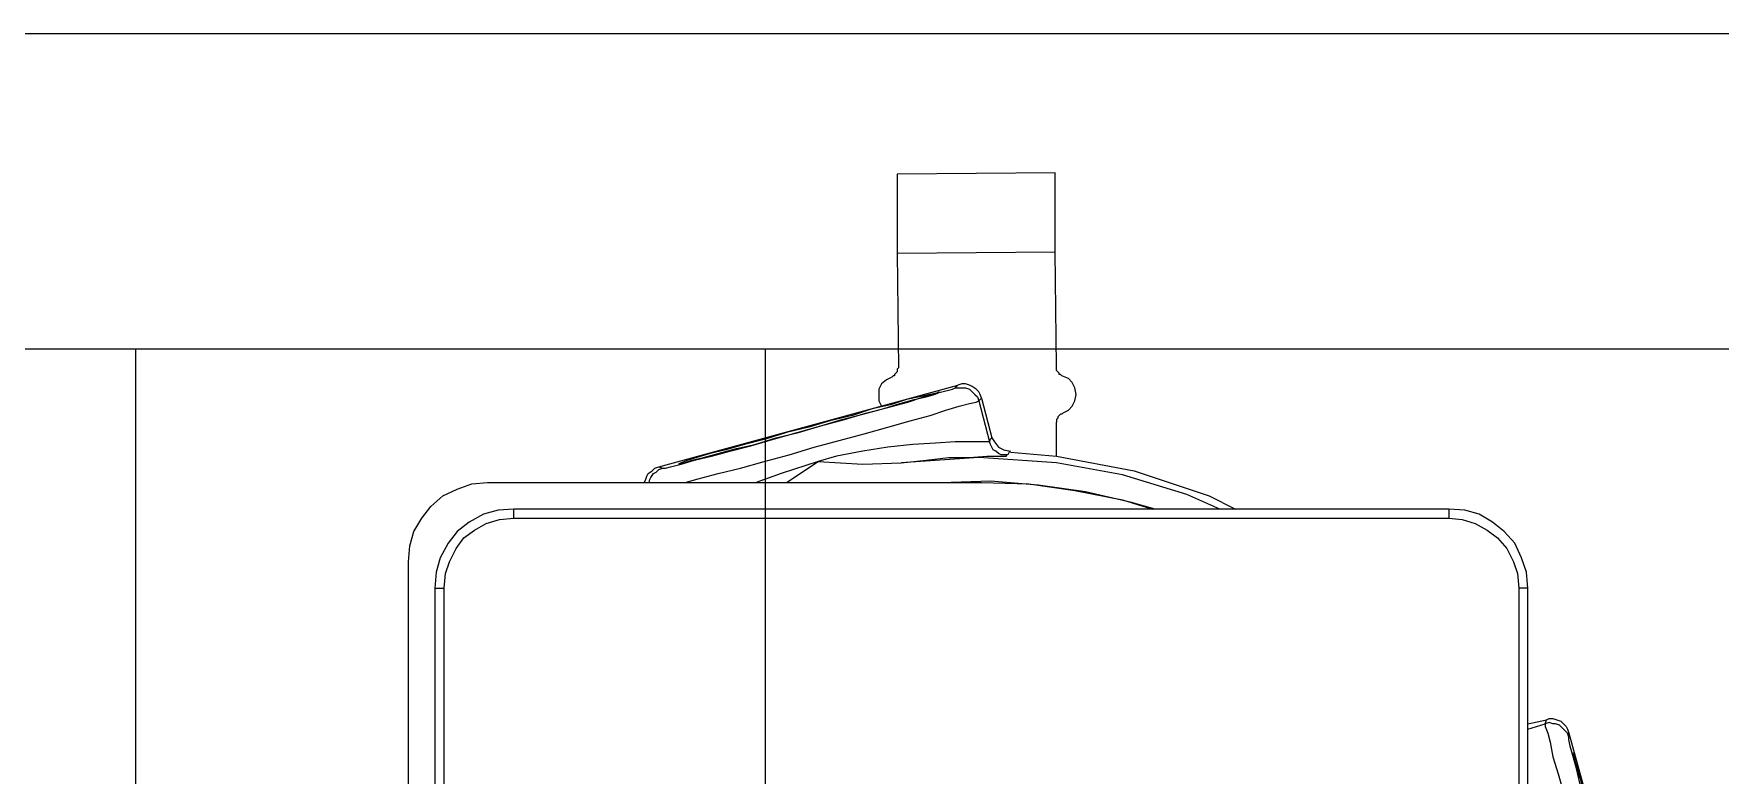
# Model space of a CAD drawing. Header units: inches. Extents: x 4 to 211, y 30 to 478.
# Drawn here: x 56.84 to 62.2, y 371.97 to 374.32 of the extents above; entities that cross this region are included whole.
import ezdxf

# ---------------------------------------------------------------- set-up
doc = ezdxf.new("R2010")
doc.units = ezdxf.units.IN
doc.header["$MEASUREMENT"] = 0
doc.layers.add('CONSTRUCTION', color=3, linetype='Continuous')
doc.layers.add('OBJECT', color=7, linetype='Continuous')

msp = doc.modelspace()

# ---------------------------------------------------------------- linework, layer by layer
at = {"layer": 'CONSTRUCTION'}
for p, q in [((60.08599, 373.87867), (59.5838, 373.87449)), ((59.5838, 373.87449), (59.5838, 373.8703)), ((59.5838, 373.8703), (59.5838, 373.85356)), ((59.5838, 373.85356), (59.5838, 373.83264)), ((60.08599, 373.87449), (60.08599, 373.87867)), ((60.08599, 373.85775), (60.08599, 373.87449)), ((60.08599, 373.83682), (60.08599, 373.85775)), ((59.5838, 373.83264), (59.5838, 373.79916)), ((59.5838, 373.79916), (59.5838, 373.76149)), ((60.08599, 373.80334), (60.08599, 373.83682)), ((60.08599, 373.76568), (60.08599, 373.80334)), ((59.5838, 373.76149), (59.5838, 373.71964)), ((60.08599, 373.72383), (60.08599, 373.76568)), ((59.5838, 373.71964), (59.5838, 373.67361)), ((60.08599, 373.67361), (60.08599, 373.72383)), ((59.5838, 373.67361), (59.5838, 373.62339)), ((59.5838, 373.62339), (60.08599, 373.62758)), ((60.08599, 373.62758), (60.08599, 373.67361)), ((60.09017, 373.26349), (60.08599, 373.62758)), ((59.5838, 373.62339), (59.58799, 373.2593)), ((59.58799, 373.2593), (59.5838, 373.25512)), ((59.5838, 373.25512), (59.5838, 373.25093)), ((60.09017, 373.2593), (60.09017, 373.26349)), ((60.09017, 373.25512), (60.09017, 373.2593)), ((60.09017, 373.25093), (60.09017, 373.25512)), ((58.82633, 372.94544), (59.77631, 373.2049)), ((59.53358, 373.20909), (59.52521, 373.19235)), ((59.55032, 373.22164), (59.53358, 373.20909)), ((59.56706, 373.23001), (59.55032, 373.22164)), ((59.57125, 373.23419), (59.56706, 373.23001)), ((59.57543, 373.23419), (59.57125, 373.23419)), ((59.57962, 373.24256), (59.57543, 373.23838)), ((59.57543, 373.23838), (59.57543, 373.23419)), ((59.5838, 373.24675), (59.57962, 373.24256)), ((59.5838, 373.25093), (59.5838, 373.24675)), ((59.77631, 373.2049), (59.76794, 373.19653)), ((59.78886, 373.20909), (59.77631, 373.2049)), ((59.80142, 373.20909), (59.78886, 373.20909)), ((59.81397, 373.2049), (59.80142, 373.20909)), ((59.82234, 373.20072), (59.81397, 373.2049)), ((59.8349, 373.19235), (59.82234, 373.20072)), ((60.09436, 373.24675), (60.09017, 373.25093)), ((60.09854, 373.24256), (60.09436, 373.24675)), ((60.09854, 373.23838), (60.09854, 373.24256)), ((60.10273, 373.23838), (60.09854, 373.23838)), ((60.10691, 373.23419), (60.10273, 373.23838)), ((60.12784, 373.22582), (60.10691, 373.23419)), ((60.14039, 373.21327), (60.12784, 373.22582)), ((60.14876, 373.19653), (60.14039, 373.21327)), ((59.52521, 373.19235), (59.52521, 373.17142)), ((59.52521, 373.17142), (59.52521, 373.15468)), ((59.52521, 373.15468), (59.53358, 373.13794)), ((59.53777, 373.12957), (59.59217, 373.14631)), ((59.55451, 373.13376), (59.61728, 373.1505)), ((59.61309, 373.15887), (59.56288, 373.14213)), ((59.59217, 373.14631), (59.6382, 373.15887)), ((59.65494, 373.16724), (59.61309, 373.15887)), ((59.61728, 373.1505), (59.6675, 373.16724)), ((59.6382, 373.15887), (59.67587, 373.16724)), ((59.68842, 373.17561), (59.65494, 373.16724)), ((59.6675, 373.16724), (59.70935, 373.17979)), ((59.67587, 373.16724), (59.70098, 373.17561)), ((59.70935, 373.17979), (59.68842, 373.17561)), ((59.70098, 373.17561), (59.71353, 373.17979)), ((59.70935, 373.17979), (59.74283, 373.18816)), ((59.71772, 373.18398), (59.70935, 373.17979)), ((59.71353, 373.17979), (59.71772, 373.18398)), ((59.74283, 373.18816), (59.75957, 373.19235)), ((59.75957, 373.19235), (59.76794, 373.19653)), ((59.76794, 373.19653), (59.78049, 373.19653)), ((59.78049, 373.19653), (59.79305, 373.19653)), ((59.78049, 373.13794), (59.81397, 373.14631)), ((59.79305, 373.19653), (59.80142, 373.19653)), ((59.80142, 373.19653), (59.81397, 373.19235)), ((59.81397, 373.19235), (59.82234, 373.18398)), ((59.81397, 373.14631), (59.8349, 373.1505)), ((59.82234, 373.18398), (59.83071, 373.17561)), ((59.83071, 373.17561), (59.83908, 373.16724)), ((59.84326, 373.18398), (59.8349, 373.19235)), ((59.8349, 373.1505), (59.84326, 373.15468)), ((59.83908, 373.16724), (59.84326, 373.15468)), ((59.84745, 373.17561), (59.84326, 373.18398)), ((59.84326, 373.15468), (59.85163, 373.16305)), ((59.84326, 373.15468), (59.87674, 373.02495)), ((59.85163, 373.16305), (59.84745, 373.17561)), ((59.85163, 373.16305), (59.88511, 373.0375)), ((60.14039, 373.13794), (60.14876, 373.15468)), ((60.15295, 373.17561), (60.14876, 373.19653)), ((60.14876, 373.15468), (60.15295, 373.17561)), ((59.37037, 373.09191), (59.30341, 373.07098)), ((59.34108, 373.07517), (59.4164, 373.09609)), ((59.34108, 373.07517), (59.40803, 373.09609)), ((59.44151, 373.10865), (59.37037, 373.09191)), ((59.40803, 373.09609), (59.47499, 373.11283)), ((59.4164, 373.09609), (59.48755, 373.11702)), ((59.50429, 373.12957), (59.44151, 373.10865)), ((59.47499, 373.11283), (59.53777, 373.12957)), ((59.48755, 373.11702), (59.55451, 373.13376)), ((59.56288, 373.14213), (59.50429, 373.12957)), ((59.55451, 373.07098), (59.62565, 373.09191)), ((59.62565, 373.09191), (59.68842, 373.10865)), ((59.68842, 373.10865), (59.73864, 373.12539)), ((59.73864, 373.12539), (59.78049, 373.13794)), ((60.09436, 373.10028), (60.09017, 373.09609)), ((60.09017, 373.09609), (60.09017, 373.09191)), ((60.09017, 373.09191), (60.09017, 373.08772)), ((60.09854, 373.10865), (60.09436, 373.10446)), ((60.09436, 373.10446), (60.09436, 373.10028)), ((60.10273, 373.11283), (60.09854, 373.10865)), ((60.10691, 373.11283), (60.10273, 373.11283)), ((60.1111, 373.11702), (60.10691, 373.11283)), ((60.1111, 373.11702), (60.12784, 373.12539)), ((60.12784, 373.12539), (60.14039, 373.13794)), ((59.13183, 373.01658), (59.19879, 373.0375)), ((59.23227, 373.05424), (59.16531, 373.03332)), ((59.19042, 373.03332), (59.26575, 373.05424)), ((59.19879, 373.0375), (59.26993, 373.05424)), ((59.30341, 373.07098), (59.23227, 373.05424)), ((59.26575, 373.05424), (59.34108, 373.07517)), ((59.26993, 373.05424), (59.34108, 373.07517)), ((59.39966, 373.02913), (59.47918, 373.05006)), ((59.47918, 373.05006), (59.55451, 373.07098)), ((59.88093, 373.03332), (59.88511, 373.0375)), ((59.88511, 373.0375), (59.89348, 373.02495)), ((60.09017, 372.97892), (60.09017, 373.08772)), ((58.98954, 372.98729), (58.94769, 372.97473)), ((58.96862, 372.97473), (59.01465, 372.98729)), ((59.03976, 372.99984), (58.98954, 372.98729)), ((58.99373, 372.97892), (59.05232, 372.99566)), ((59.01465, 372.98729), (59.07324, 373.00402)), ((59.09835, 373.01658), (59.03976, 372.99984)), ((59.05232, 372.99566), (59.11928, 373.01239)), ((59.07324, 373.00402), (59.13183, 373.01658)), ((59.16531, 373.03332), (59.09835, 373.01658)), ((59.11928, 373.01239), (59.19042, 373.03332)), ((59.24064, 372.9831), (59.32015, 373.00821)), ((59.32015, 373.00821), (59.39966, 373.02913)), ((59.47499, 372.99566), (59.39129, 372.97892)), ((59.55451, 373.00821), (59.47499, 372.99566)), ((59.63402, 373.01658), (59.55451, 373.00821)), ((59.70516, 373.02076), (59.63402, 373.01658)), ((59.76794, 373.02495), (59.70516, 373.02076)), ((59.81397, 373.02495), (59.76794, 373.02495)), ((59.85163, 373.02495), (59.81397, 373.02495)), ((59.87256, 373.02495), (59.85163, 373.02495)), ((59.87674, 373.02495), (59.87256, 373.02495)), ((59.87674, 373.02495), (59.88093, 373.03332)), ((59.88093, 373.01658), (59.87674, 373.02495)), ((59.88511, 373.00821), (59.88093, 373.01658)), ((59.8893, 372.99984), (59.88511, 373.00821)), ((59.89767, 372.99566), (59.8893, 372.99984)), ((59.89348, 373.02495), (59.90604, 373.00821)), ((59.90604, 372.98729), (59.89767, 372.99566)), ((59.90604, 373.00821), (59.92278, 372.99984)), ((59.91441, 372.9831), (59.90604, 372.98729)), ((59.92278, 372.99984), (59.9437, 372.99566)), ((59.93952, 372.99147), (59.93533, 372.9831)), ((59.9437, 372.99566), (59.93952, 372.99147)), ((59.9437, 372.99147), (60.09017, 372.97892)), ((58.79285, 372.92451), (58.80541, 372.93288)), ((58.80541, 372.93288), (58.81378, 372.94125)), ((58.81378, 372.94125), (58.82633, 372.94544)), ((58.81796, 372.9287), (58.82633, 372.93707)), ((58.82633, 372.94544), (58.83889, 372.94125)), ((58.82633, 372.93707), (58.83889, 372.94125)), ((58.83889, 372.94125), (58.84726, 372.94125)), ((58.84726, 372.94125), (58.864, 372.94544)), ((58.864, 372.94544), (58.89748, 372.95381)), ((58.89748, 372.95799), (58.88911, 372.95381)), ((58.88911, 372.95381), (58.89329, 372.95381)), ((58.89329, 372.95381), (58.90585, 372.95799)), ((58.89748, 372.95381), (58.93932, 372.96636)), ((58.9184, 372.96636), (58.89748, 372.95799)), ((58.90585, 372.95799), (58.93095, 372.96636)), ((58.94769, 372.97473), (58.9184, 372.96636)), ((58.93095, 372.96636), (58.96862, 372.97473)), ((58.93932, 372.96636), (58.99373, 372.97892)), ((59.01465, 372.92451), (59.0858, 372.94125)), ((59.0858, 372.94125), (59.16112, 372.96218)), ((59.16112, 372.96218), (59.24064, 372.9831)), ((59.33271, 372.96218), (59.21553, 372.92451)), ((59.23227, 372.89522), (59.33271, 372.96218)), ((59.39129, 372.97892), (59.33271, 372.96218)), ((59.33271, 372.96218), (59.47499, 372.95381)), ((59.47499, 372.95381), (59.59636, 372.95799)), ((59.84326, 372.97473), (59.59636, 372.95799)), ((59.59636, 372.95799), (59.67587, 372.96636)), ((59.67587, 372.96636), (59.74701, 372.97473)), ((59.74701, 372.97473), (59.81397, 372.97473)), ((59.81397, 372.97473), (59.86837, 372.97892)), ((60.09017, 372.95799), (59.84326, 372.97473)), ((59.86837, 372.97892), (59.90604, 372.97892)), ((59.90604, 372.97892), (59.92696, 372.97892)), ((59.92278, 372.9831), (59.91441, 372.9831)), ((59.93115, 372.9831), (59.92278, 372.9831)), ((59.92696, 372.97892), (59.93115, 372.97892)), ((59.93115, 372.97892), (59.93115, 372.9831)), ((59.93533, 372.9831), (59.93115, 372.9831)), ((60.09017, 372.97892), (60.33708, 372.93288)), ((60.29942, 372.92033), (60.09017, 372.95799)), ((60.33708, 372.93288), (60.57562, 372.85337)), ((58.18604, 372.87429), (58.23208, 372.89103)), ((58.23208, 372.89103), (58.28229, 372.89522)), ((58.28229, 372.89522), (59.85163, 372.89522)), ((58.7803, 372.89522), (58.78448, 372.90359)), ((58.78448, 372.90359), (58.78867, 372.91614)), ((58.78867, 372.91614), (58.79285, 372.92451)), ((58.79704, 372.90359), (58.80122, 372.91196)), ((58.79704, 372.89522), (58.79704, 372.90359)), ((58.80122, 372.91196), (58.80959, 372.92451)), ((58.80959, 372.92451), (58.81796, 372.9287)), ((58.91003, 372.89522), (58.95188, 372.90777)), ((58.95188, 372.90777), (59.01465, 372.92451)), ((59.21553, 372.92451), (59.13602, 372.89522)), ((59.88093, 372.8994), (59.75538, 372.89522)), ((59.85163, 372.89522), (60.00229, 372.89103)), ((60.03159, 372.88685), (59.88093, 372.8994)), ((60.00229, 372.89103), (60.14876, 372.87011)), ((60.18224, 372.86592), (60.03159, 372.88685)), ((60.50448, 372.85755), (60.29942, 372.92033)), ((58.10234, 372.81989), (58.14001, 372.85337)), ((58.14001, 372.85337), (58.18604, 372.87429)), ((60.14876, 372.87011), (60.29942, 372.84081)), ((60.32871, 372.83244), (60.18224, 372.86592)), ((60.29942, 372.84081), (60.39567, 372.81152)), ((60.40404, 372.81152), (60.32871, 372.83244)), ((60.6091, 372.81152), (60.50448, 372.85755)), ((60.57562, 372.85337), (60.65932, 372.81152)), ((58.04794, 372.74038), (58.07305, 372.78222)), ((58.07305, 372.78222), (58.10234, 372.81989)), ((58.22371, 372.76967), (58.18604, 372.74038)), ((58.26974, 372.79478), (58.22371, 372.76967)), ((58.31577, 372.80733), (58.26974, 372.79478)), ((58.27811, 372.76549), (58.31996, 372.77804)), ((58.36599, 372.81152), (58.31577, 372.80733)), ((58.31996, 372.77804), (58.36599, 372.78222)), ((61.33728, 372.81152), (58.36599, 372.81152)), ((58.36599, 372.80733), (58.36599, 372.81152)), ((58.36599, 372.80315), (58.36599, 372.80733)), ((58.36599, 372.79896), (58.36599, 372.80315)), ((58.36599, 372.79478), (58.36599, 372.79896)), ((58.36599, 372.78641), (58.36599, 372.79478)), ((58.36599, 372.78222), (58.36599, 372.78641)), ((58.36599, 372.78222), (61.33728, 372.78222)), ((61.3875, 372.80733), (61.33728, 372.81152)), ((61.33728, 372.81152), (61.33728, 372.80733)), ((61.33728, 372.80733), (61.33728, 372.80315)), ((61.33728, 372.80315), (61.33728, 372.79896)), ((61.33728, 372.79896), (61.33728, 372.79478)), ((61.33728, 372.79478), (61.33728, 372.78641)), ((61.33728, 372.78641), (61.33728, 372.78222)), ((61.33728, 372.78222), (61.37913, 372.77804)), ((61.37913, 372.77804), (61.42098, 372.76549)), ((61.43353, 372.79478), (61.3875, 372.80733)), ((61.47538, 372.76967), (61.43353, 372.79478)), ((61.51304, 372.74038), (61.47538, 372.76967)), ((58.03538, 372.69434), (58.04794, 372.74038)), ((58.18604, 372.74038), (58.15675, 372.70271)), ((58.18186, 372.68597), (58.20697, 372.71945)), ((58.20697, 372.71945), (58.24045, 372.74456)), ((58.24045, 372.74456), (58.27811, 372.76549)), ((61.42098, 372.76549), (61.45864, 372.74456)), ((61.45864, 372.74456), (61.49212, 372.71945)), ((61.49212, 372.71945), (61.52141, 372.68597)), ((61.54652, 372.70271), (61.51304, 372.74038)), ((58.0312, 372.64412), (58.03538, 372.69434)), ((58.15675, 372.70271), (58.13164, 372.65668)), ((58.16093, 372.64412), (58.18186, 372.68597)), ((61.52141, 372.68597), (61.54234, 372.64412)), ((61.56745, 372.65668), (61.54652, 372.70271)), ((58.0312, 371.22962), (58.0312, 372.64412)), ((58.11908, 372.61064), (58.1149, 372.56042)), ((58.13164, 372.65668), (58.11908, 372.61064)), ((58.14838, 372.60646), (58.16093, 372.64412)), ((61.54234, 372.64412), (61.55489, 372.60646)), ((61.58419, 372.61064), (61.56745, 372.65668)), ((61.58837, 372.56042), (61.58419, 372.61064)), ((58.1149, 372.56042), (58.1149, 371.22962)), ((58.1149, 372.56042), (58.11908, 372.56042)), ((58.11908, 372.56042), (58.12327, 372.56042)), ((58.12327, 372.56042), (58.12745, 372.56042)), ((58.12745, 372.56042), (58.13164, 372.56042)), ((58.13164, 372.56042), (58.13582, 372.56042)), ((58.13582, 372.56042), (58.14419, 372.56042)), ((58.14419, 372.56042), (58.14838, 372.60646)), ((58.14419, 371.22962), (58.14419, 372.56042)), ((61.55489, 372.60646), (61.55908, 372.56042)), ((61.55908, 372.56042), (61.55908, 369.59332)), ((61.56326, 372.56042), (61.55908, 372.56042)), ((61.57163, 372.56042), (61.56326, 372.56042)), ((61.57582, 372.56042), (61.57163, 372.56042)), ((61.58, 372.56042), (61.57582, 372.56042)), ((61.58419, 372.56042), (61.58, 372.56042)), ((61.58837, 372.56042), (61.58419, 372.56042)), ((61.58837, 369.59332), (61.58837, 372.56042)), ((61.58837, 372.12938), (61.64696, 372.14193)), ((61.58837, 372.11264), (61.64278, 372.12938)), ((61.64278, 372.12938), (61.64696, 372.14193)), ((61.65533, 372.13356), (61.64278, 372.12938)), ((61.64278, 372.12938), (61.64278, 372.12101)), ((61.64696, 372.14193), (61.65533, 372.14612)), ((61.65533, 372.14612), (61.66788, 372.14612)), ((61.66788, 372.12938), (61.65533, 372.13356)), ((61.66788, 372.14612), (61.68044, 372.14193)), ((61.67625, 372.12938), (61.66788, 372.12938)), ((61.68881, 372.12519), (61.67625, 372.12938)), ((61.68044, 372.14193), (61.69299, 372.13775)), ((61.69299, 372.13775), (61.70136, 372.12938)), ((61.70136, 372.12938), (61.70973, 372.12101)), ((61.64278, 372.12101), (61.65115, 372.10008)), ((61.65115, 372.10008), (61.65951, 372.07079)), ((61.69718, 372.11682), (61.68881, 372.12519)), ((61.70555, 372.10845), (61.69718, 372.11682)), ((61.71392, 372.10008), (61.70555, 372.10845)), ((61.70973, 372.12101), (61.71392, 372.11264)), ((61.71392, 372.11264), (61.7181, 372.10008)), ((61.7181, 372.08753), (61.71392, 372.10008)), ((61.7181, 372.08753), (61.7181, 372.10008)), ((61.7181, 372.10008), (61.98175, 371.14593)), ((61.7181, 372.07916), (61.7181, 372.08753)), ((61.72229, 372.05824), (61.7181, 372.07916)), ((61.65951, 372.07079), (61.66788, 372.02476)), ((61.66788, 372.02476), (61.68462, 371.97035)), ((61.73066, 372.02894), (61.72229, 372.05824)), ((61.73484, 372.02894), (61.73066, 372.03731)), ((61.73066, 372.03731), (61.73066, 372.03313)), ((61.73066, 372.03313), (61.73484, 372.02057)), ((61.74321, 371.98709), (61.73066, 372.02894)), ((61.73903, 372.00802), (61.73484, 372.02894)), ((61.73484, 372.02057), (61.74321, 371.99128)), ((61.68462, 371.97035), (61.70136, 371.91176)), ((61.75158, 371.97454), (61.73903, 372.00802)), ((61.74321, 371.99128), (61.75158, 371.9578)), ((61.75577, 371.93269), (61.74321, 371.98709)), ((61.75995, 371.93687), (61.75158, 371.97454))]:
    msp.add_line(p, q, dxfattribs=at)
at = {"layer": 'OBJECT'}
for points in [[(50.66395, 373.32049), (97.16395, 373.32049), (97.16395, 374.32049), (50.66395, 374.32049)], [(57.16395, 373.32049), (59.16395, 373.32049), (59.16395, 368.32049), (57.16395, 368.32049)]]:
    msp.add_lwpolyline(points, close=True, dxfattribs=at)

doc.saveas('drawing.dxf')
